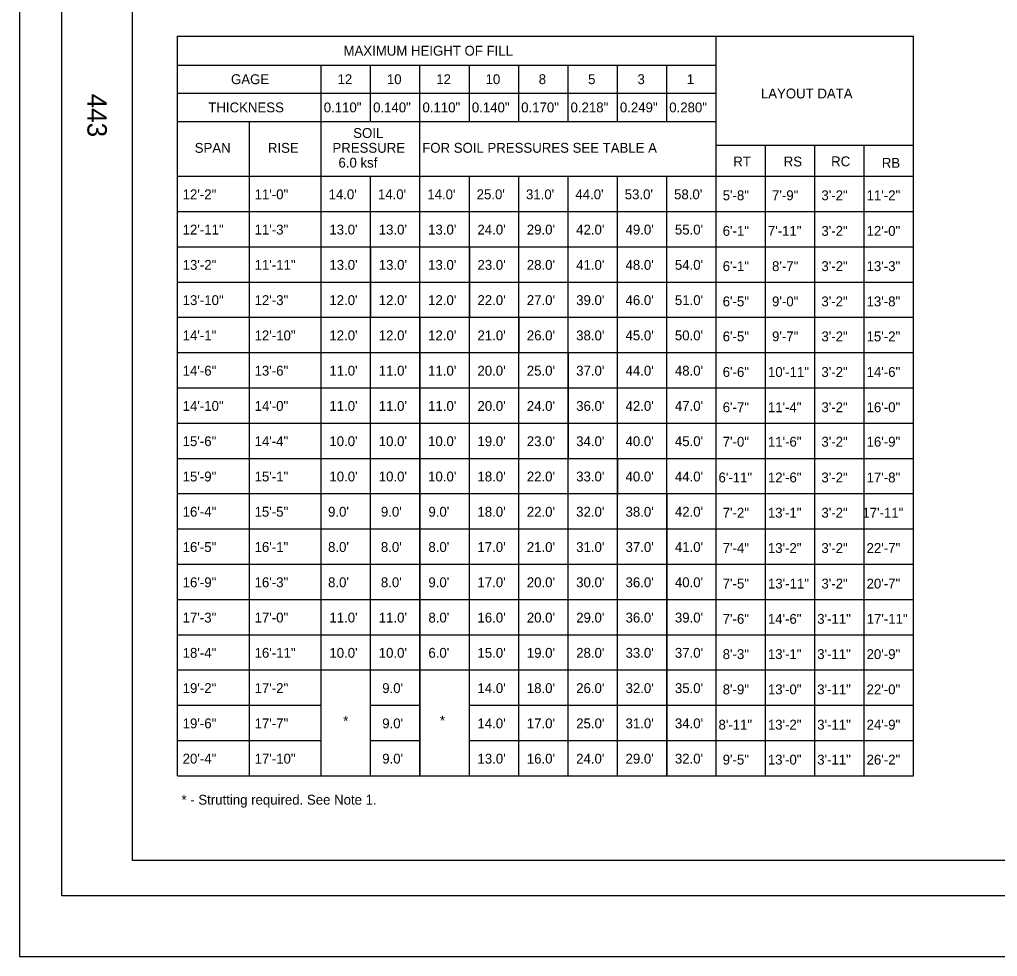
# Model space of a CAD drawing. Extents: x -894 to 866, y -472 to 714.
# Drawn here: x -894 to -201, y -472 to 192 of the extents above; entities that cross this region are included whole.
import ezdxf

# ---------------------------------------------------------------- set-up
doc = ezdxf.new("R2010")
doc.units = 0
for name, color, linetype in [('57 Undefined', 7, 'Continuous'), ('60 Nongeo Data', 7, 'Continuous'), ('border_PLOTTING-ELEMENTS', 7, 'Continuous'), ('border_rw_22x34_Cut_Lines', 7, 'Continuous'), ('border_SHEET', 7, 'Continuous'), ('border_WITHIN-BORDER-anno', 7, 'Continuous')]:
    doc.layers.add(name, color=color, linetype=linetype)

msp = doc.modelspace()

# ---------------------------------------------------------------- linework, layer by layer
at = {"layer": '60 Nongeo Data'}
for p, q in [((-782.11, 179.77), (-260.11, 179.77)), ((-782.11, -344.39), (-782.11, 179.77)), ((-400.11, -344.17), (-400.11, 179.77)), ((-260.11, -344.39), (-260.11, 179.77)), ((-782.11, 159.36), (-400.11, 159.36)), ((-680.11, -344.39), (-680.11, 159.36)), ((-680.11, 159.36), (-400.11, 159.36)), ((-645.11, 119.36), (-645.11, 159.36)), ((-610.11, -344.39), (-610.11, 159.36)), ((-575.11, 119.36), (-575.11, 159.36)), ((-540.12, 119.36), (-540.12, 159.36)), ((-505.12, 119.36), (-505.12, 159.36)), ((-470.13, 119.36), (-470.13, 159.36)), ((-435.13, 119.36), (-435.13, 159.36)), ((-782.11, 139.36), (-400.11, 139.36)), ((-782.11, 119.36), (-400.11, 119.36)), ((-731.11, -344.39), (-731.11, 119.36)), ((-400.11, 102.68), (-260.39, 102.68)), ((-365.11, -344.17), (-365.11, 102.68)), ((-330.11, -344.17), (-330.11, 102.37)), ((-295.11, -344.17), (-295.11, 102.68)), ((-782.11, 80.61), (-260.11, 80.61)), ((-645.11, -269.39), (-645.11, 80.61)), ((-575.11, -269.39), (-575.11, 80.61)), ((-540.11, -344.39), (-540.11, 80.61)), ((-505.11, -344.39), (-505.11, 80.61)), ((-470.11, -344.39), (-470.11, 80.61)), ((-435.11, -344.39), (-435.11, 80.61)), ((-782.11, 55.61), (-260.11, 55.61)), ((-782.11, 30.61), (-260.11, 30.61)), ((-782.11, 5.61), (-260.11, 5.61)), ((-782.11, -19.39), (-260.11, -19.39)), ((-782.11, -44.39), (-260.11, -44.39)), ((-782.11, -69.39), (-260.11, -69.39)), ((-782.11, -94.39), (-260.11, -94.39)), ((-782.11, -119.39), (-260.11, -119.39)), ((-782.11, -144.39), (-260.11, -144.39)), ((-782.11, -169.39), (-260.11, -169.39)), ((-782.11, -194.39), (-260.11, -194.39)), ((-782.11, -219.39), (-260.11, -219.39)), ((-782.11, -244.39), (-260.11, -244.39)), ((-782.11, -269.39), (-680.11, -269.39)), ((-680.11, -269.39), (-645.11, -269.39)), ((-645.11, -269.39), (-644.04, -269.39)), ((-645.11, -344.39), (-645.11, -269.39)), ((-644.04, -269.39), (-610.11, -269.39)), ((-610.11, -269.39), (-575.11, -269.39)), ((-575.11, -269.39), (-260.11, -269.39)), ((-575.11, -344.39), (-575.11, -269.39)), ((-782.11, -294.39), (-680.11, -294.39)), ((-645.11, -294.39), (-610.11, -294.39)), ((-575.11, -294.39), (-260.11, -294.39)), ((-782.11, -319.39), (-680.11, -319.39)), ((-645.11, -319.39), (-610.11, -319.39)), ((-575.11, -319.39), (-260.11, -319.39)), ((-782.11, -344.39), (-260.11, -344.39))]:
    msp.add_line(p, q, dxfattribs=at)
for points in [[(-680.11, 30.61), (-645.11, 30.61), (-645.11, -19.39), (-610.11, -19.39), (-610.11, -344.39)], [(-610.11, 30.61), (-575.11, 30.61), (-575.11, -19.39), (-540.11, -19.39), (-540.11, -44.39), (-505.11, -44.39), (-505.11, -119.39), (-470.11, -119.39), (-470.11, -144.39), (-435.11, -144.39), (-435.11, -344.39)]]:
    msp.add_lwpolyline(points, dxfattribs=at)
at = {"layer": 'border_PLOTTING-ELEMENTS'}
for points in [[(-894.04, -472.44), (865.96, -472.44), (865.96, 713.56), (-894.04, 713.56)], [(-864.04, 670.56), (835.96, 670.56), (835.96, -429.44), (-864.04, -429.44)]]:
    msp.add_lwpolyline(points, close=True, dxfattribs=at)
at = {"layer": 'border_rw_22x34_Cut_Lines'}
msp.add_lwpolyline([(-864.04, 670.56), (835.96, 670.56), (835.96, -429.44), (-864.04, -429.44)], close=True, dxfattribs=at)
at = {"layer": 'border_SHEET'}
for p, q in [((-814.04, -404.44), (-814.04, 645.56)), ((810.96, -404.44), (-814.04, -404.44))]:
    msp.add_line(p, q, dxfattribs=at)

# ---------------------------------------------------------------- texts
at = {"layer": '57 Undefined'}
for s, p in [('MAXIMUM HEIGHT OF FILL', (-664.33, 166.06)), ('GAGE', (-744.1, 145.86)), ('12', (-668.58, 145.86)), ('10', (-633.58, 145.86)), ('12', (-598.59, 145.86)), ('10', (-563.59, 145.86)), ('8', (-525.92, 145.86)), ('5', (-490.92, 145.86)), ('3', (-455.92, 145.86)), ('1', (-420.92, 145.86)), ('LAYOUT DATA', (-368.39, 135.73)), ('THICKNESS', (-760.18, 125.86)), ('0.110"', (-678.35, 125.86)), ('0.140"', (-643.35, 125.86)), ('0.110"', (-608.35, 125.86)), ('0.140"', (-573.35, 125.86)), ('0.170"', (-538.36, 125.86)), ('0.218"', (-503.36, 125.86)), ('0.249"', (-468.37, 125.86)), ('0.280"', (-433.37, 125.86)), ('SOIL', (-657.46, 107.72)), ('SPAN', (-769.86, 97.19)), ('RISE', (-717.95, 97.19)), ('PRESSURE', (-672.19, 97.22)), ('FOR SOIL PRESSURES SEE TABLE A', (-608.54, 97.22)), ('6.0 ksf', (-667.91, 86.72)), ('RT', (-387.96, 87.51)), ('RS', (-352.19, 87.51)), ('RC', (-318.56, 87.64)), ('RB', (-282.67, 86.55)), ('12\'-2"', (-778.39, 64.25)), ('11\'-0"', (-727.39, 64.25)), ("14.0' ", (-674.94, 64.25)), ("14.0' ", (-639.94, 64.25)), ("14.0' ", (-604.94, 64.25)), ("25.0' ", (-569.94, 64.25)), ("31.0' ", (-534.94, 64.25)), ("44.0' ", (-499.94, 64.25)), ("53.0' ", (-464.94, 64.25)), ("58.0' ", (-429.94, 64.25)), ('5\'-8"', (-395.47, 63.56)), ('7\'-9"', (-360.47, 63.56)), ('3\'-2"', (-325.47, 63.56)), ('11\'-2"', (-293.45, 63.56)), ('12\'-11"', (-778.39, 39.25)), ('11\'-3"', (-727.39, 39.25)), ("13.0' ", (-674.36, 39.25)), ("13.0' ", (-639.36, 39.25)), ("13.0' ", (-604.36, 39.25)), ("24.0' ", (-569.36, 39.25)), ("29.0' ", (-534.36, 39.25)), ("42.0' ", (-499.36, 39.25)), ("49.0' ", (-464.36, 39.25)), ("55.0' ", (-429.36, 39.25)), ('6\'-1"', (-395.47, 38.34)), ('7\'-11"', (-363.45, 38.34)), ('3\'-2"', (-325.47, 38.34)), ('12\'-0"', (-293.45, 38.34)), ('13\'-2"', (-778.39, 14.25)), ('11\'-11"', (-727.39, 14.25)), ("13.0' ", (-674.36, 14.25)), ("13.0' ", (-639.36, 14.25)), ("13.0' ", (-604.36, 14.25)), ("23.0' ", (-569.36, 14.25)), ("28.0' ", (-534.36, 14.25)), ("41.0' ", (-499.36, 14.25)), ("48.0' ", (-464.36, 14.25)), ("54.0' ", (-429.36, 14.25)), ('6\'-1"', (-395.47, 13.34)), ('8\'-7"', (-360.47, 13.34)), ('3\'-2"', (-325.47, 13.34)), ('13\'-3"', (-293.45, 13.34)), ('13\'-10"', (-778.39, -10.75)), ('12\'-3"', (-727.39, -10.75)), ("12.0' ", (-674.36, -10.75)), ("12.0' ", (-639.36, -10.75)), ("12.0' ", (-604.36, -10.75)), ("22.0' ", (-569.36, -10.75)), ("27.0' ", (-534.36, -10.75)), ("39.0' ", (-499.36, -10.75)), ("46.0' ", (-464.36, -10.75)), ("51.0' ", (-429.36, -10.75)), ('6\'-5"', (-395.47, -11.66)), ('9\'-0"', (-360.47, -11.66)), ('3\'-2"', (-325.47, -11.66)), ('13\'-8"', (-293.45, -11.66)), ('14\'-1"', (-778.39, -35.75)), ('12\'-10"', (-727.39, -35.75)), ("12.0' ", (-674.36, -35.75)), ("12.0' ", (-639.36, -35.75)), ("12.0' ", (-604.36, -35.75)), ("21.0' ", (-569.36, -35.75)), ("26.0' ", (-534.36, -35.75)), ("38.0' ", (-499.36, -35.75)), ("45.0' ", (-464.36, -35.75)), ("50.0' ", (-429.36, -35.75)), ('6\'-5"', (-395.47, -36.44)), ('9\'-7"', (-360.47, -36.44)), ('3\'-2"', (-325.47, -36.44)), ('15\'-2"', (-293.45, -36.44)), ('14\'-6"', (-778.39, -60.75)), ('13\'-6"', (-727.39, -60.75)), ("11.0' ", (-674.36, -60.75)), ("11.0' ", (-639.36, -60.75)), ("11.0' ", (-604.36, -60.75)), ("20.0' ", (-569.36, -60.75)), ("25.0' ", (-534.36, -60.75)), ("37.0' ", (-499.36, -60.75)), ("44.0' ", (-464.36, -60.75)), ("48.0' ", (-429.36, -60.75)), ('6\'-6"', (-395.47, -61.66)), ('10\'-11"', (-363.37, -61.66)), ('3\'-2"', (-325.47, -61.66)), ('14\'-6"', (-293.45, -61.66)), ('14\'-10"', (-778.39, -85.75)), ('14\'-0"', (-727.39, -85.75)), ("11.0' ", (-674.36, -85.75)), ("11.0' ", (-639.36, -85.75)), ("11.0' ", (-604.36, -85.75)), ("20.0' ", (-569.36, -85.75)), ("24.0' ", (-534.36, -85.75)), ("36.0' ", (-499.36, -85.75)), ("42.0' ", (-464.36, -85.75)), ("47.0' ", (-429.36, -85.75)), ('6\'-7"', (-395.47, -86.66)), ('11\'-4"', (-363.45, -86.66)), ('3\'-2"', (-325.47, -86.66)), ('16\'-0"', (-293.45, -86.66)), ('15\'-6"', (-778.39, -110.75)), ('14\'-4"', (-727.39, -110.75)), ("10.0' ", (-674.36, -110.75)), ("10.0' ", (-639.36, -110.75)), ("10.0' ", (-604.36, -110.75)), ("19.0' ", (-569.36, -110.75)), ("23.0' ", (-534.36, -110.75)), ("34.0' ", (-499.36, -110.75)), ("40.0' ", (-464.36, -110.75)), ("45.0' ", (-429.36, -110.75)), ('7\'-0"', (-395.47, -111.11)), ('11\'-6"', (-363.45, -111.11)), ('3\'-2"', (-325.47, -111.11)), ('16\'-9"', (-293.45, -111.11)), ('15\'-9"', (-778.39, -135.75)), ('15\'-1"', (-727.39, -135.75)), ("10.0' ", (-674.36, -135.75)), ("10.0' ", (-639.36, -135.75)), ("10.0' ", (-604.36, -135.75)), ("18.0' ", (-569.36, -135.75)), ("22.0' ", (-534.36, -135.75)), ("33.0' ", (-499.36, -135.75)), ("40.0' ", (-464.36, -135.75)), ("44.0' ", (-429.36, -135.75)), ('6\'-11"', (-398.45, -136.44)), ('12\'-6"', (-363.45, -136.44)), ('3\'-2"', (-325.47, -136.44)), ('17\'-8"', (-293.45, -136.44)), ('16\'-4"', (-778.39, -160.75)), ('15\'-5"', (-727.39, -160.75)), (" 9.0' ", (-677.9, -160.75)), ("9.0' ", (-637.82, -160.75)), (" 9.0' ", (-606.75, -160.75)), ("18.0' ", (-569.36, -160.75)), ("22.0' ", (-534.36, -160.75)), ("32.0' ", (-499.36, -160.75)), ("38.0' ", (-464.36, -160.75)), ("42.0' ", (-429.36, -160.75)), ('7\'-2"', (-395.47, -161.44)), ('13\'-1"', (-363.45, -161.44)), ('3\'-2"', (-325.47, -161.44)), ('17\'-11"', (-296.42, -161.44)), ('16\'-5"', (-778.39, -185.75)), ('16\'-1"', (-727.39, -185.75)), (" 8.0' ", (-677.9, -185.75)), ("8.0' ", (-637.82, -185.75)), (" 8.0' ", (-606.75, -185.75)), ("17.0' ", (-569.36, -185.75)), ("21.0' ", (-534.36, -185.75)), ("31.0' ", (-499.36, -185.75)), ("37.0' ", (-464.36, -185.75)), ("41.0' ", (-429.36, -185.75)), ('7\'-4"', (-395.47, -186.44)), ('13\'-2"', (-363.45, -186.44)), ('3\'-2"', (-325.47, -186.44)), ('22\'-7"', (-293.45, -186.44)), ('16\'-9"', (-778.39, -210.75)), ('16\'-3"', (-727.39, -210.75)), (" 8.0' ", (-677.9, -210.75)), ("8.0' ", (-637.82, -210.75)), (" 9.0' ", (-606.75, -210.75)), ("17.0' ", (-569.36, -210.75)), ("20.0' ", (-534.36, -210.75)), ("30.0' ", (-499.36, -210.75)), ("36.0' ", (-464.36, -210.75)), ("40.0' ", (-429.36, -210.75)), ('7\'-5"', (-395.47, -211.66)), ('13\'-11"', (-363.37, -211.66)), ('3\'-2"', (-325.47, -211.66)), ('20\'-7"', (-293.45, -211.66)), ('17\'-3"', (-778.39, -235.75)), ('17\'-0"', (-727.39, -235.75)), ("11.0' ", (-674.36, -235.75)), ("11.0' ", (-639.36, -235.75)), (" 8.0' ", (-606.75, -235.75)), ("16.0' ", (-569.36, -235.75)), ("20.0' ", (-534.36, -235.75)), ("29.0' ", (-499.36, -235.75)), ("36.0' ", (-464.36, -235.75)), ("39.0' ", (-429.36, -235.75)), ('7\'-6"', (-395.47, -236.66)), ('14\'-6"', (-363.45, -236.66)), ('3\'-11"', (-328.45, -236.66)), ('17\'-11"', (-293.37, -236.66)), ('18\'-4"', (-778.39, -260.75)), ('16\'-11"', (-727.39, -260.75)), ("10.0' ", (-674.36, -260.75)), ("10.0' ", (-639.36, -260.75)), (" 6.0' ", (-606.75, -260.75)), ("15.0' ", (-569.36, -260.75)), ("19.0' ", (-534.36, -260.75)), ("28.0' ", (-499.36, -260.75)), ("33.0' ", (-464.36, -260.75)), ("37.0' ", (-429.36, -260.75)), ('8\'-3"', (-395.47, -261.66)), ('13\'-1"', (-363.45, -261.66)), ('3\'-11"', (-328.45, -261.66)), ('20\'-9"', (-293.45, -261.66)), ('19\'-2"', (-778.39, -285.75)), ('17\'-2"', (-727.39, -285.75)), ("9.0' ", (-636.87, -285.75)), ("14.0' ", (-569.36, -285.75)), ("18.0' ", (-534.36, -285.75)), ("26.0' ", (-499.36, -285.75)), ("32.0' ", (-464.36, -285.75)), ("35.0' ", (-429.36, -285.75)), ('8\'-9"', (-395.47, -286.66)), ('13\'-0"', (-363.45, -286.66)), ('3\'-11"', (-328.45, -286.66)), ('22\'-0"', (-293.45, -286.66)), ('19\'-6"', (-778.39, -310.75)), ('17\'-7"', (-727.39, -310.75)), ('*', (-664.56, -309)), ("9.0' ", (-636.87, -310.75)), ('*', (-595.98, -308.78)), ("14.0' ", (-569.36, -310.75)), ("17.0' ", (-534.36, -310.75)), ("25.0' ", (-499.36, -310.75)), ("31.0' ", (-464.36, -310.75)), ("34.0' ", (-429.36, -310.75)), ('8\'-11"', (-398.45, -311.66)), ('13\'-2"', (-363.45, -311.66)), ('3\'-11"', (-328.45, -311.66)), ('24\'-9"', (-293.45, -311.66)), ('20\'-4"', (-778.39, -335.75)), ('17\'-10"', (-727.39, -335.75)), ("9.0' ", (-636.87, -335.75)), ("13.0' ", (-569.36, -335.75)), ("16.0' ", (-534.36, -335.75)), ("24.0' ", (-499.36, -335.75)), ("29.0' ", (-464.36, -335.75)), ("32.0' ", (-429.36, -335.75)), ('9\'-5"', (-395.47, -336.44)), ('13\'-0"', (-363.45, -336.44)), ('3\'-11"', (-328.45, -336.44)), ('26\'-2"', (-293.45, -336.44)), ('* - Strutting required. See Note 1.', (-779.24, -364.87))]:
    msp.add_text(s, height=7, dxfattribs=at).set_placement(p)
at = {"layer": 'border_WITHIN-BORDER-anno'}
msp.add_text('443', height=13.78, rotation=270, dxfattribs=at).set_placement((-845.95, 139.04))

doc.saveas('drawing.dxf')
